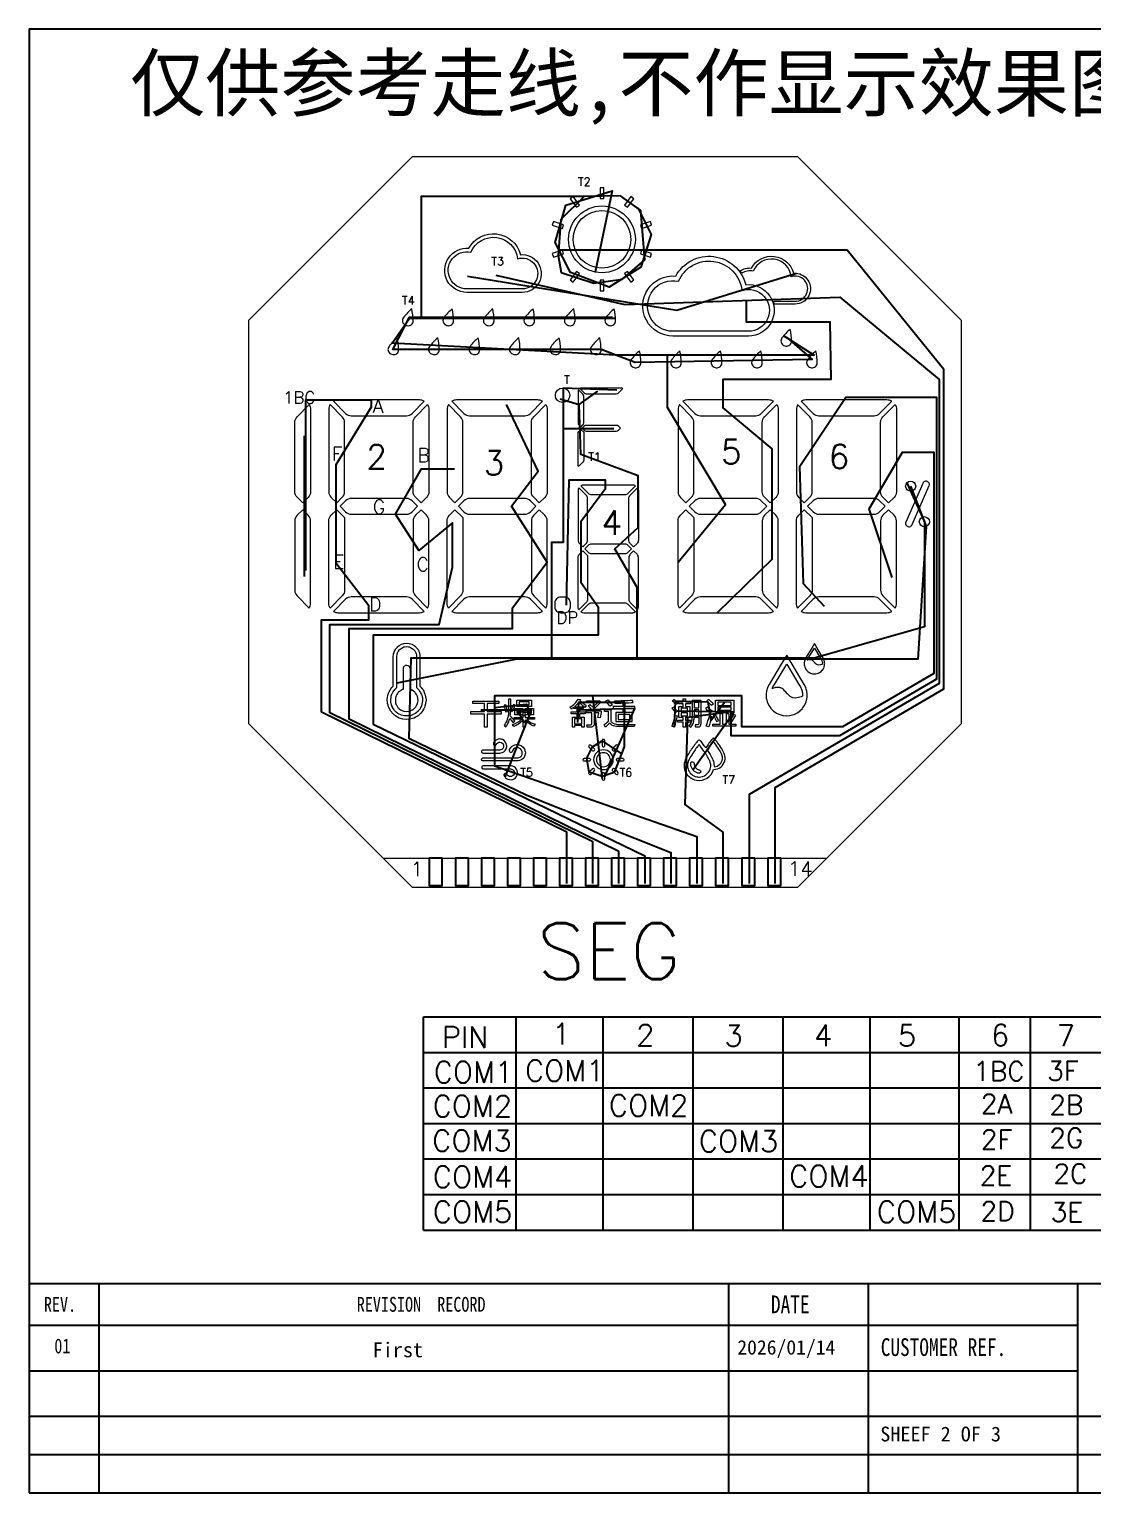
# Model space of a CAD drawing. Header units: millimetres. Extents: x -2138 to 1406, y 307 to 1926.
# Drawn here: x 1091.9 to 1165.5, y 306.7 to 407.9 of the extents above; entities that cross this region are included whole.
import ezdxf

# ---------------------------------------------------------------- set-up
doc = ezdxf.new("R2010")
doc.units = ezdxf.units.MM
doc.header["$LTSCALE"] = 3
for name, color, linetype in [('BJ', 32, 'Continuous'), ('dim', 3, 'Continuous'), ('TOP', 4, 'Continuous')]:
    doc.layers.add(name, color=color, linetype=linetype)
doc.styles.add('ROMANT', font='SimSun.ttf', dxfattribs={"height": 5})
doc.styles.get("Standard").update_dxf_attribs({"font": 'txt.shx'})

msp = doc.modelspace()

# ---------------------------------------------------------------- linework, layer by layer
for p, q in [((1119.198, 339.583), (1200.499, 339.583)), ((1119.198, 324.836), (1119.198, 339.583)), ((1125.624, 324.836), (1125.624, 339.583)), ((1131.628, 324.836), (1131.628, 339.583)), ((1137.854, 324.836), (1137.854, 339.583)), ((1144.081, 324.836), (1144.081, 339.583)), ((1150.084, 324.836), (1150.084, 339.583)), ((1156.258, 324.836), (1156.258, 339.583)), ((1161.173, 324.836), (1161.173, 339.583)), ((1119.198, 337.125), (1200.499, 337.125)), ((1119.198, 334.667), (1200.499, 334.667)), ((1119.198, 332.209), (1200.499, 332.209)), ((1119.198, 329.751), (1200.499, 329.751)), ((1119.198, 327.294), (1200.499, 327.294)), ((1119.198, 324.836), (1200.499, 324.836))]:
    msp.add_line(p, q)
for points in [[(1091.947, 306.666), (1235.095, 306.666), (1235.095, 407.892), (1091.947, 407.892)], [(1120.509, 350.564), (1119.609, 350.564), (1119.609, 348.664), (1120.509, 348.664)], [(1122.309, 350.564), (1121.409, 350.564), (1121.409, 348.664), (1122.309, 348.664)], [(1124.109, 350.564), (1123.209, 350.564), (1123.209, 348.664), (1124.109, 348.664)], [(1125.909, 350.564), (1125.009, 350.564), (1125.009, 348.664), (1125.909, 348.664)], [(1127.709, 350.564), (1126.809, 350.564), (1126.809, 348.664), (1127.709, 348.664)], [(1129.509, 350.564), (1128.609, 350.564), (1128.609, 348.664), (1129.509, 348.664)], [(1131.309, 350.564), (1130.409, 350.564), (1130.409, 348.664), (1131.309, 348.664)], [(1133.109, 350.564), (1132.209, 350.564), (1132.209, 348.664), (1133.109, 348.664)], [(1134.909, 350.564), (1134.009, 350.564), (1134.009, 348.664), (1134.909, 348.664)], [(1136.709, 350.564), (1135.809, 350.564), (1135.809, 348.664), (1136.709, 348.664)], [(1138.509, 350.564), (1137.609, 350.564), (1137.609, 348.664), (1138.509, 348.664)], [(1140.309, 350.564), (1139.409, 350.564), (1139.409, 348.664), (1140.309, 348.664)], [(1142.109, 350.564), (1141.209, 350.564), (1141.209, 348.664), (1142.109, 348.664)], [(1143.909, 350.564), (1143.009, 350.564), (1143.009, 348.664), (1143.909, 348.664)]]:
    msp.add_lwpolyline(points, close=True)
at = {"lineweight": 0, "ltscale": 0.1}
for points in [[(1156.409, 387.75), (1145.095, 399.064), (1118.422, 399.064), (1107.109, 387.75), (1107.109, 359.877), (1118.422, 348.564), (1145.095, 348.564), (1156.409, 359.877)], [(1119.308, 361.083), (1119.276, 360.971), (1119.228, 360.891), (1119.148, 360.747), (1119.148, 360.731), (1119.02, 360.588), (1118.988, 360.54), (1118.924, 360.492), (1118.829, 360.412), (1118.813, 360.396), (1118.781, 360.38), (1118.653, 360.3), (1118.557, 360.252), (1118.445, 360.221), (1118.343, 360.186), (1118.046, 360.157), (1117.779, 360.176), (1117.615, 360.221), (1117.535, 360.252), (1117.408, 360.3), (1117.296, 360.38), (1117.264, 360.412), (1117.2, 360.444), (1117.104, 360.54), (1117.072, 360.572), (1117.008, 360.652), (1116.913, 360.779), (1116.897, 360.811), (1116.817, 360.971), (1116.785, 361.019), (1116.753, 361.147), (1116.721, 361.258), (1116.721, 361.322), (1116.705, 361.514), (1116.705, 361.53), (1116.721, 361.705), (1116.737, 361.785), (1116.769, 361.897), (1116.817, 362.041), (1116.833, 362.073), (1116.929, 362.216), (1116.945, 362.264), (1117.024, 362.36), (1117.12, 362.456), (1117.12, 364.512), (1117.136, 364.64), (1117.136, 364.688), (1117.168, 364.768), (1117.184, 364.863), (1117.2, 364.879), (1117.264, 364.991), (1117.28, 365.023), (1117.328, 365.071), (1117.376, 365.135), (1117.392, 365.167), (1117.408, 365.183), (1117.424, 365.199), (1117.535, 365.278), (1117.695, 365.358), (1117.855, 365.406), (1118.046, 365.422), (1118.222, 365.406), (1118.397, 365.358), (1118.557, 365.278), (1118.653, 365.199), (1118.669, 365.183), (1118.685, 365.167), (1118.701, 365.135), (1118.813, 365.023), (1118.829, 364.991), (1118.876, 364.895), (1118.892, 364.863), (1118.924, 364.768), (1118.94, 364.688), (1118.956, 364.64), (1118.956, 362.456), (1119.052, 362.36), (1119.1, 362.296), (1119.132, 362.264), (1119.18, 362.168), (1119.228, 362.121), (1119.26, 362.025), (1119.308, 361.913), (1119.324, 361.849), (1119.355, 361.705), (1119.371, 361.673), (1119.387, 361.482), (1119.355, 361.274), (1119.355, 361.226)], [(1119.068, 361.083), (1119.004, 360.971), (1118.972, 360.891), (1118.845, 360.747), (1118.845, 360.731), (1118.685, 360.588), (1118.589, 360.54), (1118.493, 360.492), (1118.302, 360.412), (1118.158, 360.396), (1117.887, 360.396), (1117.775, 360.428), (1117.679, 360.444), (1117.487, 360.54), (1117.44, 360.572), (1117.328, 360.652), (1117.2, 360.779), (1117.184, 360.811), (1117.072, 360.971), (1117.056, 361.019), (1116.992, 361.147), (1116.96, 361.258), (1116.945, 361.322), (1116.945, 361.53), (1116.96, 361.705), (1116.976, 361.785), (1117.024, 361.897), (1117.088, 362.041), (1117.104, 362.073), (1117.216, 362.216), (1117.264, 362.264), (1117.36, 362.36), (1117.36, 364.512), (1117.376, 364.64), (1117.392, 364.688), (1117.408, 364.768), (1117.455, 364.863), (1117.471, 364.879), (1117.551, 364.991), (1117.599, 365.023), (1117.663, 365.071), (1117.775, 365.135), (1117.839, 365.167), (1117.903, 365.183), (1118.046, 365.199), (1118.174, 365.183), (1118.238, 365.167), (1118.302, 365.135), (1118.413, 365.071), (1118.493, 365.023), (1118.525, 364.991), (1118.605, 364.895), (1118.621, 364.863), (1118.669, 364.768), (1118.701, 364.688), (1118.717, 364.64), (1118.717, 362.36), (1118.781, 362.296), (1118.813, 362.264), (1118.908, 362.168), (1118.94, 362.121), (1119.004, 362.025), (1119.052, 361.913), (1119.084, 361.849), (1119.116, 361.705), (1119.132, 361.673), (1119.148, 361.482), (1119.116, 361.274), (1119.1, 361.226)], [(1144.321, 364.596), (1143.951, 363.987), (1143.102, 362.565), (1143.019, 362.409), (1142.995, 362.338), (1142.983, 362.302), (1142.971, 362.29), (1142.971, 362.254), (1142.947, 362.194), (1142.935, 362.134), (1142.923, 362.099), (1142.899, 361.919), (1142.899, 361.752), (1142.911, 361.692), (1142.911, 361.609), (1142.923, 361.585), (1142.971, 361.369), (1142.983, 361.346), (1143.079, 361.142), (1143.091, 361.118), (1143.222, 360.927), (1143.234, 360.915), (1143.389, 360.748), (1143.413, 360.736), (1143.592, 360.605), (1143.616, 360.593), (1143.785, 360.513), (1144.059, 360.437), (1144.094, 360.425), (1144.31, 360.413), (1144.52, 360.423), (1144.829, 360.505), (1145.027, 360.593), (1145.039, 360.605), (1145.23, 360.736), (1145.242, 360.748), (1145.409, 360.915), (1145.421, 360.927), (1145.552, 361.118), (1145.564, 361.142), (1145.66, 361.346), (1145.66, 361.369), (1145.72, 361.585), (1145.72, 361.632), (1145.732, 361.668), (1145.732, 361.764), (1145.744, 361.836), (1145.732, 361.931), (1145.72, 362.087), (1145.72, 362.099), (1145.672, 362.254), (1145.648, 362.338), (1145.612, 362.409), (1145.541, 362.565), (1144.692, 363.987)], [(1146.242, 365.399), (1146.057, 365.094), (1145.632, 364.383), (1145.591, 364.305), (1145.579, 364.269), (1145.573, 364.251), (1145.567, 364.246), (1145.567, 364.228), (1145.555, 364.198), (1145.549, 364.168), (1145.543, 364.15), (1145.531, 364.06), (1145.531, 363.977), (1145.537, 363.947), (1145.537, 363.905), (1145.543, 363.893), (1145.567, 363.785), (1145.573, 363.773), (1145.62, 363.672), (1145.626, 363.66), (1145.692, 363.564), (1145.698, 363.558), (1145.776, 363.475), (1145.788, 363.469), (1145.877, 363.403), (1145.889, 363.397), (1145.974, 363.357), (1146.11, 363.319), (1146.128, 363.313), (1146.236, 363.307), (1146.341, 363.312), (1146.496, 363.353), (1146.594, 363.397), (1146.6, 363.403), (1146.696, 363.469), (1146.702, 363.475), (1146.786, 363.558), (1146.792, 363.564), (1146.857, 363.66), (1146.863, 363.672), (1146.911, 363.773), (1146.911, 363.785), (1146.941, 363.893), (1146.941, 363.917), (1146.947, 363.935), (1146.947, 363.983), (1146.953, 364.018), (1146.947, 364.066), (1146.941, 364.144), (1146.941, 364.15), (1146.917, 364.228), (1146.905, 364.269), (1146.887, 364.305), (1146.851, 364.383), (1146.427, 365.094)], [(1146.78, 364.15), (1146.78, 364.144), (1146.792, 364.066), (1146.792, 363.983), (1146.738, 363.959), (1146.654, 363.935), (1146.536, 363.911), (1146.457, 363.929), (1146.403, 363.947), (1146.361, 363.977), (1146.302, 364.03), (1146.266, 364.06), (1146.188, 364.15), (1146.17, 364.168), (1146.146, 364.198), (1146.116, 364.228), (1146.087, 364.246), (1146.081, 364.251), (1146.045, 364.269), (1146.015, 364.275), (1146.003, 364.281), (1145.979, 364.287), (1145.895, 364.287), (1145.848, 364.281), (1145.836, 364.275), (1145.818, 364.269), (1145.752, 364.251), (1145.74, 364.246), (1145.74, 364.251), (1145.752, 364.269), (1145.764, 364.305), (1145.818, 364.383), (1146.242, 365.094), (1146.666, 364.383), (1146.714, 364.305), (1146.732, 364.269), (1146.75, 364.228)], [(1118.413, 362.168), (1118.397, 362.184), (1118.35, 362.216), (1118.302, 362.232), (1118.302, 363.639), (1118.286, 363.687), (1118.27, 363.735), (1118.254, 363.767), (1118.222, 363.815), (1118.19, 363.847), (1118.158, 363.863), (1118.062, 363.895), (1118.014, 363.895), (1117.966, 363.879), (1117.934, 363.863), (1117.887, 363.847), (1117.855, 363.815), (1117.823, 363.767), (1117.807, 363.735), (1117.791, 363.687), (1117.791, 362.232), (1117.743, 362.216), (1117.695, 362.184), (1117.663, 362.168), (1117.583, 362.121), (1117.551, 362.089), (1117.487, 362.041), (1117.44, 361.993), (1117.408, 361.945), (1117.36, 361.881), (1117.344, 361.833), (1117.312, 361.785), (1117.312, 361.753), (1117.296, 361.737), (1117.264, 361.626), (1117.264, 361.354), (1117.28, 361.306), (1117.296, 361.242), (1117.328, 361.163), (1117.36, 361.115), (1117.408, 361.035), (1117.44, 360.987), (1117.503, 360.923), (1117.535, 360.891), (1117.615, 360.827), (1117.647, 360.811), (1117.826, 360.735), (1117.903, 360.715), (1118.046, 360.7), (1118.222, 360.725), (1118.302, 360.747), (1118.334, 360.763), (1118.429, 360.811), (1118.461, 360.827), (1118.541, 360.891), (1118.589, 360.923), (1118.637, 360.987), (1118.685, 361.035), (1118.717, 361.115), (1118.749, 361.163), (1118.781, 361.242), (1118.797, 361.306), (1118.813, 361.354), (1118.829, 361.45), (1118.829, 361.482), (1118.813, 361.594), (1118.813, 361.626), (1118.781, 361.737), (1118.781, 361.753), (1118.765, 361.785), (1118.749, 361.833), (1118.717, 361.881), (1118.685, 361.945), (1118.637, 361.993), (1118.605, 362.041), (1118.541, 362.089), (1118.509, 362.121)], [(1145.397, 362.099), (1145.397, 362.087), (1145.421, 361.931), (1145.421, 361.764), (1145.313, 361.716), (1145.146, 361.668), (1144.91, 361.621), (1144.752, 361.656), (1144.644, 361.692), (1144.56, 361.752), (1144.441, 361.86), (1144.369, 361.919), (1144.214, 362.099), (1144.178, 362.134), (1144.13, 362.194), (1144.071, 362.254), (1144.011, 362.29), (1143.999, 362.302), (1143.927, 362.338), (1143.867, 362.349), (1143.843, 362.361), (1143.796, 362.373), (1143.628, 362.373), (1143.533, 362.361), (1143.509, 362.349), (1143.473, 362.338), (1143.341, 362.302), (1143.318, 362.29), (1143.318, 362.302), (1143.341, 362.338), (1143.365, 362.409), (1143.473, 362.565), (1144.321, 363.987), (1145.17, 362.565), (1145.266, 362.409), (1145.302, 362.338), (1145.337, 362.254)], [(1137.667, 361.236), (1137.322, 361.236), (1137.322, 361.047), (1137.615, 361.047), (1137.615, 360.292), (1137.322, 360.292), (1137.322, 360.104), (1137.687, 360.104), (1137.687, 359.973), (1137.322, 359.973), (1137.322, 359.618), (1137.167, 359.618), (1137.167, 359.973), (1136.793, 359.973), (1136.793, 360.104), (1137.167, 360.104), (1137.167, 360.292), (1136.874, 360.292), (1136.874, 361.047), (1137.167, 361.047), (1137.167, 361.236), (1136.836, 361.236), (1136.836, 361.364), (1137.167, 361.364), (1137.167, 361.572), (1137.322, 361.572), (1137.322, 361.364), (1137.667, 361.364)], [(1140.659, 361.476), (1140.659, 360.657), (1139.389, 360.657), (1139.389, 361.476)], [(1133.475, 360.147), (1133.475, 360.503), (1132.668, 360.503), (1132.668, 360.147)], [(1137.47, 360.736), (1137.47, 360.924), (1137.019, 360.924), (1137.019, 360.736)], [(1137.47, 360.414), (1137.47, 360.618), (1137.019, 360.618), (1137.019, 360.414)], [(1137.931, 361.318), (1137.931, 360.958), (1138.247, 360.958), (1138.247, 361.318)], [(1137.931, 360.454), (1138.247, 360.454), (1138.247, 360.819), (1137.931, 360.819)], [(1139.714, 359.836), (1139.714, 360.564), (1139.878, 360.564), (1139.878, 359.836), (1140.164, 359.836), (1140.164, 360.564), (1140.328, 360.564), (1140.328, 359.836), (1140.814, 359.836), (1140.814, 359.695), (1139.221, 359.695), (1139.221, 359.836)], [(1139.56, 361.345), (1139.56, 361.128), (1140.489, 361.128), (1140.489, 361.345)], [(1140.489, 360.788), (1140.489, 361.003), (1139.56, 361.003), (1139.56, 360.788)], [(1130.166, 359.861), (1130.166, 360.186), (1129.66, 360.186), (1129.66, 359.861)]]:
    msp.add_lwpolyline(points, close=True, dxfattribs=at)
at = {"lineweight": 0}
for points in [[(1131.417, 396.93), (1131.417, 396.195), (1131.679, 396.195), (1131.679, 396.93)], [(1129.344, 396.171), (1129.776, 395.576), (1129.989, 395.731), (1129.557, 396.325)], [(1133.539, 396.325), (1133.107, 395.731), (1133.319, 395.576), (1133.751, 396.171)], [(1128.114, 394.339), (1128.813, 394.112), (1128.894, 394.362), (1128.195, 394.589)], [(1134.901, 394.589), (1134.202, 394.362), (1134.283, 394.112), (1134.982, 394.339)], [(1128.195, 392.134), (1128.894, 392.361), (1128.813, 392.611), (1128.114, 392.383)], [(1134.982, 392.383), (1134.283, 392.611), (1134.202, 392.361), (1134.901, 392.134)], [(1129.557, 390.397), (1129.989, 390.992), (1129.776, 391.146), (1129.344, 390.552)], [(1133.751, 390.552), (1133.319, 391.146), (1133.107, 390.992), (1133.539, 390.397)], [(1131.679, 389.793), (1131.679, 390.528), (1131.417, 390.528), (1131.417, 389.793)], [(1124.417, 361.265), (1123.62, 361.265), (1123.62, 360.692), (1124.579, 360.692), (1124.579, 360.527), (1123.62, 360.527), (1123.62, 359.614), (1123.425, 359.614), (1123.425, 360.527), (1122.469, 360.527), (1122.469, 360.692), (1123.425, 360.692), (1123.425, 361.265), (1122.63, 361.265), (1122.63, 361.428), (1124.417, 361.428)], [(1126.669, 361.486), (1126.669, 361.043), (1125.663, 361.043), (1125.663, 361.486)], [(1126.079, 360.468), (1125.519, 360.468), (1125.519, 360.906), (1126.079, 360.906)], [(1125.658, 360.582), (1125.943, 360.582), (1125.943, 360.792), (1125.658, 360.792)], [(1125.824, 361.362), (1125.824, 361.161), (1126.507, 361.161), (1126.507, 361.362)], [(1126.816, 360.468), (1126.249, 360.468), (1126.249, 360.906), (1126.816, 360.906)], [(1126.386, 360.582), (1126.677, 360.582), (1126.677, 360.792), (1126.386, 360.792)]]:
    msp.add_lwpolyline(points, close=True, dxfattribs=at)
for points in [[(1125.907, 392.3, -1.0522097), (1126.04, 389.688), (1122.201, 389.688, -1.0484838), (1122.346, 392.742, -0.6811139)], [(1125.714, 392.013, -1.168759), (1126.04, 389.931), (1122.201, 389.931, -1.1181789), (1122.486, 392.474, -0.771436)], [(1141.494, 390.221, -1.0522097), (1141.675, 386.669), (1136.452, 386.669, -1.0484838), (1136.649, 390.823, -0.6811139)], [(1141.232, 389.831, -1.168759), (1141.675, 386.999), (1136.452, 386.999, -1.1181789), (1136.839, 390.459, -0.771436)], [(1141.101, 391.187, -0.1662525), (1141.887, 391.375, -0.6811139), (1144.795, 391.014, -1.0522097), (1144.903, 388.883), (1143.471, 388.883, 0.0280151), (1143.411, 389.081), (1144.903, 389.081, 1.168759), (1144.637, 390.78, 0.771436), (1142.002, 391.157, 0.1972141), (1141.215, 391.025, 0.0184309)], [(1125.096, 361.557, -0.0074206), (1125.087, 360.813, -0.0152548), (1125.083, 360.643, -0.0638247), (1125.001, 360.164, -0.1027488), (1124.776, 359.749, -0.0107817), (1124.899, 359.637, 0.0190082), (1124.985, 359.767, 0.0850097), (1125.172, 360.226, -0.0067207), (1125.403, 359.927), (1125.521, 360.041, 0.0193141), (1125.203, 360.396, 0.0211897), (1125.235, 360.761), (1125.331, 360.705, 0.0172327), (1125.546, 361.119), (1125.421, 361.196, -0.0392931), (1125.237, 360.81), (1125.237, 360.815), (1125.238, 360.817), (1125.239, 360.818), (1125.239, 360.82), (1125.239, 360.821, 0.0085098), (1125.255, 361.557)], [(1124.785, 361.149, -0.0073678), (1124.888, 360.678), (1125.022, 360.703, 0.0128141), (1124.908, 361.173)], [(1126.616, 359.795, -0.1024446), (1126.247, 360.124), (1126.247, 359.616), (1126.09, 359.616), (1126.09, 360.12, -0.093477), (1125.767, 359.824, -0.0481181), (1125.459, 359.668, 0.028636), (1125.365, 359.801, 0.0192038), (1125.506, 359.852, 0.1044021), (1125.992, 360.17), (1125.468, 360.17), (1125.468, 360.299), (1126.09, 360.299), (1126.09, 360.433), (1126.247, 360.433), (1126.247, 360.299), (1126.892, 360.299), (1126.892, 360.17), (1126.346, 360.17, 0.1050935), (1126.783, 359.874, 0.0244683), (1126.935, 359.819, 0.0178636), (1126.845, 359.681, -0.0356821)], [(1123.345, 358.038, 0.0978513), (1123.279, 358.027, 0.2959292), (1123.221, 357.949, 0.0326658), (1123.22, 357.927, 0.0478854), (1123.223, 357.9, 0.3216158), (1123.289, 357.833, 0.0593504), (1123.343, 357.828, -0.0014663), (1123.908, 357.828), (1123.908, 357.831), (1124.051, 357.83), (1124.195, 357.829, 0.0074658), (1124.482, 357.832, 0.0786169), (1124.639, 357.86, 0.2961723), (1124.959, 358.262, 0.0543541), (1124.957, 358.38, 0.2663653), (1124.672, 358.759, 0.0488037), (1124.572, 358.792, 0.0481149), (1124.495, 358.802, 0.235239), (1124.098, 358.612, 0.0588004), (1124.057, 358.54, 0.0554547), (1124.045, 358.502, 0.3259858), (1124.103, 358.372, 0.3409894), (1124.185, 358.374), (1124.192, 358.38), (1124.2, 358.386), (1124.207, 358.393, 0.0191217), (1124.234, 358.423, -0.0165933), (1124.283, 358.484, -0.0754407), (1124.352, 358.542, -0.3082379), (1124.635, 358.531, -0.4008101), (1124.708, 358.168, -0.2406), (1124.501, 358.042, -0.0308404), (1124.44, 358.038, 0.0010489)], [(1124.524, 357.494, 0.0013872), (1125.654, 357.494, 0.0786852), (1125.81, 357.518, 0.2132358), (1126.009, 357.694, 0.0502291), (1126.035, 357.771, 0.3931783), (1125.784, 358.191, 0.3968505), (1125.361, 357.981, -0.0731798), (1125.312, 357.888, -0.3043805), (1125.237, 357.857, -0.0545748), (1125.214, 357.864, -0.2643236), (1125.149, 357.958, -0.134097), (1125.164, 358.069, -0.3734329), (1125.826, 358.401, -0.3133163), (1126.245, 357.933, -0.0638297), (1126.246, 357.768, -0.2253774), (1126.001, 357.385, -0.1427495), (1125.68, 357.292, -0.0015635), (1124.421, 357.292), (1124.212, 357.291), (1124.002, 357.29, -0.0055211), (1123.835, 357.292, 0.0282123), (1123.334, 357.281, -0.0667522), (1123.304, 357.282, -0.3518136), (1123.223, 357.37, -0.3040609), (1123.277, 357.473, -0.063404), (1123.316, 357.491, -0.0896617), (1123.354, 357.495, 0.0041468), (1123.394, 357.494)], [(1125.19, 356.942, 0.0020688), (1124.303, 356.943), (1123.912, 356.943, -0.0040151), (1123.356, 356.943, 0.1245342), (1123.284, 356.928, 0.2844876), (1123.23, 356.839, 0.3364257), (1123.294, 356.745, 0.0853357), (1123.353, 356.733, 0.0121547), (1123.414, 356.733), (1125.083, 356.733), (1125.135, 356.732), (1125.161, 356.732, -0.0520764), (1125.29, 356.716, -0.3404944), (1125.488, 356.462, -0.3437185), (1125.293, 356.206, -0.0419896), (1125.234, 356.196, -0.2169669), (1125.055, 356.258, -0.0576845), (1124.973, 356.353, 0.0537815), (1124.944, 356.389, 0.3165732), (1124.845, 356.41, 0.031223), (1124.827, 356.402, 0.054736), (1124.801, 356.385, 0.2906169), (1124.769, 356.294, 0.0403804), (1124.776, 356.267), (1124.781, 356.256, 0.1486149), (1124.937, 356.072, 0.2154074), (1125.386, 356.004, 0.065722), (1125.475, 356.043, 0.2385639), (1125.703, 356.428, 0.0505053), (1125.7, 356.508, 0.0445947), (1125.674, 356.616, 0.2420684), (1125.383, 356.911, 0.0794017)]]:
    msp.add_lwpolyline(points, format="xyb", close=True, dxfattribs=at)
at = {"lineweight": 0, "ltscale": 0.1}
for points in [[(1118.088, 387.394, 0.4838551), (1118.488, 387.735, 0.051129), (1118.394, 388.558, 0.051129), (1117.826, 387.956, 0.4949022), (1117.952, 387.438, 0.0604012)], [(1120.888, 387.394, 0.4838551), (1121.288, 387.735, 0.051129), (1121.194, 388.558, 0.051129), (1120.626, 387.956, 0.4949022), (1120.752, 387.438, 0.0604012)], [(1123.688, 387.394, 0.4838551), (1124.088, 387.735, 0.051129), (1123.994, 388.558, 0.051129), (1123.426, 387.956, 0.4949022), (1123.552, 387.438, 0.0604012)], [(1126.488, 387.394, 0.4838551), (1126.888, 387.735, 0.051129), (1126.794, 388.558, 0.051129), (1126.226, 387.956, 0.4949022), (1126.352, 387.438, 0.0604012)], [(1129.288, 387.394, 0.4838551), (1129.688, 387.735, 0.051129), (1129.594, 388.558, 0.051129), (1129.026, 387.956, 0.4949022), (1129.152, 387.438, 0.0604012)], [(1132.088, 387.394, 0.4838551), (1132.488, 387.735, 0.051129), (1132.394, 388.558, 0.051129), (1131.826, 387.956, 0.4949022), (1131.952, 387.438, 0.0604012)], [(1144.258, 385.983, 0.4838551), (1144.657, 386.324, 0.051129), (1144.564, 387.147, 0.051129), (1143.996, 386.545, 0.4949022), (1144.121, 386.027, 0.0604012)], [(1117.088, 385.394, 0.4838551), (1117.488, 385.735, 0.051129), (1117.394, 386.558, 0.051129), (1116.826, 385.956, 0.4949022), (1116.952, 385.438, 0.0604012)], [(1119.888, 385.394, 0.4838551), (1120.288, 385.735, 0.051129), (1120.194, 386.558, 0.051129), (1119.626, 385.956, 0.4949022), (1119.752, 385.438, 0.0604012)], [(1122.688, 385.394, 0.4838551), (1123.088, 385.735, 0.051129), (1122.994, 386.558, 0.051129), (1122.426, 385.956, 0.4949022), (1122.552, 385.438, 0.0604012)], [(1125.488, 385.394, 0.4838551), (1125.888, 385.735, 0.051129), (1125.794, 386.558, 0.051129), (1125.226, 385.956, 0.4949022), (1125.352, 385.438, 0.0604012)], [(1128.288, 385.394, 0.4838551), (1128.688, 385.735, 0.051129), (1128.594, 386.558, 0.051129), (1128.026, 385.956, 0.4949022), (1128.152, 385.438, 0.0604012)], [(1131.088, 385.394, 0.4838551), (1131.488, 385.735, 0.051129), (1131.394, 386.558, 0.051129), (1130.826, 385.956, 0.4949022), (1130.952, 385.438, 0.0604012)], [(1133.836, 384.483, 0.4838551), (1134.235, 384.824, 0.051129), (1134.142, 385.647, 0.051129), (1133.574, 385.045, 0.4949022), (1133.7, 384.527, 0.0604012)], [(1136.636, 384.483, 0.4838551), (1137.035, 384.824, 0.051129), (1136.942, 385.647, 0.051129), (1136.374, 385.045, 0.4949022), (1136.5, 384.527, 0.0604012)], [(1139.436, 384.483, 0.4838551), (1139.835, 384.824, 0.051129), (1139.742, 385.647, 0.051129), (1139.174, 385.045, 0.4949022), (1139.3, 384.527, 0.0604012)], [(1142.236, 384.483, 0.4838551), (1142.635, 384.824, 0.051129), (1142.542, 385.647, 0.051129), (1141.974, 385.045, 0.4949022), (1142.1, 384.527, 0.0604012)], [(1146.036, 384.483, 0.4838551), (1146.435, 384.824, 0.051129), (1146.342, 385.647, 0.051129), (1145.774, 385.045, 0.4949022), (1145.9, 384.527, 0.0604012)], [(1129.926, 382.955, 0.133447), (1129.893, 382.835), (1129.893, 380.661, 0.1989124), (1129.951, 380.521), (1130.091, 380.381), (1130.232, 380.522, 0.1989124), (1130.29, 380.663), (1130.29, 382.509, 0.1989124), (1130.232, 382.649)], [(1130.01, 383.04), (1130.315, 382.734, 0.1989124), (1130.456, 382.676), (1132.541, 382.676, 0.1989124), (1132.681, 382.734), (1132.987, 383.04, 0.1345958), (1132.865, 383.073), (1130.131, 383.073, 0.1344978)], [(1111.309, 381.93, -0.1333489), (1111.399, 381.598), (1111.399, 375.9, -0.1989124), (1111.239, 375.513), (1110.854, 375.128), (1110.464, 375.517, -0.1989124), (1110.304, 375.904), (1110.304, 380.698, -0.1989124), (1110.464, 381.085)], [(1112.748, 381.93, 0.133447), (1112.657, 381.598), (1112.657, 375.9, 0.1989124), (1112.818, 375.513), (1113.203, 375.128), (1113.592, 375.517, 0.1989124), (1113.752, 375.904), (1113.752, 380.699, 0.1989124), (1113.592, 381.086)], [(1112.979, 382.163), (1113.822, 381.32, 0.1989124), (1114.209, 381.16), (1118.029, 381.16, 0.1989124), (1118.416, 381.32), (1119.259, 382.163, 0.1345958), (1118.924, 382.255), (1113.314, 382.255, 0.1344978)], [(1119.49, 381.93, -0.1333489), (1119.581, 381.598), (1119.581, 375.9, -0.1989124), (1119.42, 375.513), (1119.035, 375.128), (1118.646, 375.517, -0.1989124), (1118.486, 375.904), (1118.486, 380.698, -0.1989124), (1118.646, 381.085)], [(1120.929, 381.93, 0.133447), (1120.839, 381.598), (1120.839, 375.9, 0.1989124), (1120.999, 375.513), (1121.384, 375.128), (1121.773, 375.517, 0.1989124), (1121.934, 375.904), (1121.934, 380.699, 0.1989124), (1121.773, 381.086)], [(1121.161, 382.163), (1122.004, 381.32, 0.1989124), (1122.391, 381.16), (1126.21, 381.16, 0.1989124), (1126.597, 381.32), (1127.44, 382.163, 0.1345958), (1127.105, 382.255), (1121.496, 382.255, 0.1344978)], [(1127.672, 381.93, -0.1333489), (1127.762, 381.598), (1127.762, 375.9, -0.1989124), (1127.602, 375.513), (1127.217, 375.128), (1126.828, 375.517, -0.1989124), (1126.667, 375.904), (1126.667, 380.698, -0.1989124), (1126.828, 381.085)], [(1136.899, 381.93, 0.133447), (1136.809, 381.598), (1136.809, 375.9, 0.1989124), (1136.969, 375.513), (1137.355, 375.128), (1137.744, 375.517, 0.1989124), (1137.904, 375.904), (1137.904, 380.699, 0.1989124), (1137.744, 381.086)], [(1137.131, 382.163), (1137.974, 381.32, 0.1989124), (1138.361, 381.16), (1142.18, 381.16, 0.1989124), (1142.568, 381.32), (1143.41, 382.163, 0.1345958), (1143.075, 382.255), (1137.466, 382.255, 0.1344978)], [(1143.642, 381.93, -0.1333489), (1143.732, 381.598), (1143.732, 375.9, -0.1989124), (1143.572, 375.513), (1143.187, 375.128), (1142.798, 375.517, -0.1989124), (1142.637, 375.904), (1142.637, 380.698, -0.1989124), (1142.798, 381.085)], [(1145.081, 381.93, 0.133447), (1144.991, 381.598), (1144.991, 375.9, 0.1989124), (1145.151, 375.513), (1145.536, 375.128), (1145.925, 375.517, 0.1989124), (1146.086, 375.904), (1146.086, 380.699, 0.1989124), (1145.925, 381.086)], [(1145.313, 382.163), (1146.156, 381.32, 0.1989124), (1146.543, 381.16), (1150.362, 381.16, 0.1989124), (1150.749, 381.32), (1151.592, 382.163, 0.1345958), (1151.257, 382.255), (1145.648, 382.255, 0.1344978)], [(1151.824, 381.93, -0.1333489), (1151.914, 381.598), (1151.914, 375.9, -0.1989124), (1151.754, 375.513), (1151.369, 375.128), (1150.979, 375.517, -0.1989124), (1150.819, 375.904), (1150.819, 380.698, -0.1989124), (1150.979, 381.085)], [(1129.926, 377.639, -0.133447), (1129.893, 377.76), (1129.893, 379.933, -0.1989124), (1129.951, 380.073), (1130.091, 380.213), (1130.29, 380.014), (1130.29, 378.085, -0.1989124), (1130.232, 377.945)], [(1130.175, 380.297), (1130.315, 380.157, 0.1989124), (1130.456, 380.099), (1132.541, 380.099, 0.1989124), (1132.681, 380.157), (1132.821, 380.297), (1132.681, 380.438, 0.1989124), (1132.541, 380.496), (1130.456, 380.496, 0.1989124), (1130.315, 380.438)], [(1152.998, 373.635), (1154.178, 376.324, 1), (1153.74, 376.484), (1152.559, 373.795, 1)], [(1129.947, 376.173, 0.133447), (1129.893, 375.973), (1129.893, 372.555, 0.1989124), (1129.989, 372.322), (1130.221, 372.091), (1130.454, 372.325, 0.1989124), (1130.55, 372.557), (1130.55, 375.434, 0.1989124), (1130.454, 375.666)], [(1130.086, 376.312), (1130.592, 375.807, 0.1989124), (1130.824, 375.71), (1133.136, 375.71, 0.1989124), (1133.368, 375.807), (1133.874, 376.312, 0.1345958), (1133.673, 376.367), (1130.287, 376.367, 0.1344978)], [(1134.013, 376.172, -0.1333489), (1134.067, 375.973), (1134.067, 372.554, -0.1989124), (1133.971, 372.322), (1133.74, 372.091), (1133.506, 372.325, -0.1989124), (1133.41, 372.557), (1133.41, 375.434, -0.1989124), (1133.506, 375.666)], [(1111.309, 367.861, 0.1333489), (1111.399, 368.193), (1111.399, 373.891, 0.1989124), (1111.239, 374.278), (1110.854, 374.663), (1110.464, 374.274, 0.1989124), (1110.304, 373.887), (1110.304, 369.093, 0.1989124), (1110.464, 368.705)], [(1112.748, 367.861, -0.133447), (1112.657, 368.193), (1112.657, 373.891, -0.1989124), (1112.818, 374.278), (1113.203, 374.663), (1113.752, 374.114), (1113.752, 369.092, -0.1989124), (1113.592, 368.705)], [(1113.435, 374.895), (1113.822, 374.508, 0.1989124), (1114.209, 374.348), (1118.029, 374.348, 0.1989124), (1118.416, 374.508), (1118.803, 374.895), (1118.416, 375.283, 0.1989124), (1118.029, 375.443), (1114.209, 375.443, 0.1989124), (1113.822, 375.283)], [(1119.49, 367.861, 0.1333489), (1119.581, 368.193), (1119.581, 373.891, 0.1989124), (1119.42, 374.278), (1119.035, 374.663), (1118.646, 374.274, 0.1989124), (1118.486, 373.887), (1118.486, 369.093, 0.1989124), (1118.646, 368.705)], [(1120.929, 367.861, -0.133447), (1120.839, 368.193), (1120.839, 373.891, -0.1989124), (1120.999, 374.278), (1121.384, 374.663), (1121.934, 374.114), (1121.934, 369.092, -0.1989124), (1121.773, 368.705)], [(1121.617, 374.895), (1122.004, 374.508, 0.1989124), (1122.391, 374.348), (1126.21, 374.348, 0.1989124), (1126.597, 374.508), (1126.985, 374.895), (1126.597, 375.283, 0.1989124), (1126.21, 375.443), (1122.391, 375.443, 0.1989124), (1122.004, 375.283)], [(1127.672, 367.861, 0.1333489), (1127.762, 368.193), (1127.762, 373.891, 0.1989124), (1127.602, 374.278), (1127.217, 374.663), (1126.828, 374.274, 0.1989124), (1126.667, 373.887), (1126.667, 369.093, 0.1989124), (1126.828, 368.705)], [(1136.899, 367.861, -0.133447), (1136.809, 368.193), (1136.809, 373.891, -0.1989124), (1136.969, 374.278), (1137.355, 374.663), (1137.904, 374.114), (1137.904, 369.092, -0.1989124), (1137.744, 368.705)], [(1137.587, 374.895), (1137.974, 374.508, 0.1989124), (1138.361, 374.348), (1142.18, 374.348, 0.1989124), (1142.568, 374.508), (1142.955, 374.895), (1142.568, 375.283, 0.1989124), (1142.18, 375.443), (1138.361, 375.443, 0.1989124), (1137.974, 375.283)], [(1143.642, 367.861, 0.1333489), (1143.732, 368.193), (1143.732, 373.891, 0.1989124), (1143.572, 374.278), (1143.187, 374.663), (1142.798, 374.274, 0.1989124), (1142.637, 373.887), (1142.637, 369.093, 0.1989124), (1142.798, 368.705)], [(1145.081, 367.861, -0.133447), (1144.991, 368.193), (1144.991, 373.891, -0.1989124), (1145.151, 374.278), (1145.536, 374.663), (1146.086, 374.114), (1146.086, 369.092, -0.1989124), (1145.925, 368.705)], [(1145.768, 374.895), (1146.156, 374.508, 0.1989124), (1146.543, 374.348), (1150.362, 374.348, 0.1989124), (1150.749, 374.508), (1151.136, 374.895), (1150.749, 375.283, 0.1989124), (1150.362, 375.443), (1146.543, 375.443, 0.1989124), (1146.156, 375.283)], [(1151.824, 367.861, 0.1333489), (1151.914, 368.193), (1151.914, 373.891, 0.1989124), (1151.754, 374.278), (1151.369, 374.663), (1150.979, 374.274, 0.1989124), (1150.819, 373.887), (1150.819, 369.093, 0.1989124), (1150.979, 368.705)], [(1129.947, 367.731, -0.133447), (1129.893, 367.931), (1129.893, 371.349, -0.1989124), (1129.989, 371.581), (1130.221, 371.812), (1130.55, 371.483), (1130.55, 368.47, -0.1989124), (1130.454, 368.238)], [(1130.36, 371.952), (1130.592, 371.72, 0.1989124), (1130.824, 371.623), (1133.136, 371.623, 0.1989124), (1133.368, 371.72), (1133.601, 371.952), (1133.368, 372.184, 0.1989124), (1133.136, 372.28), (1130.824, 372.28, 0.1989124), (1130.592, 372.184)], [(1134.013, 367.731, 0.1333489), (1134.067, 367.931), (1134.067, 371.349, 0.1989124), (1133.971, 371.582), (1133.74, 371.812), (1133.506, 371.579, 0.1989124), (1133.41, 371.347), (1133.41, 368.47, 0.1989124), (1133.506, 368.238)], [(1112.979, 367.628, 0.1344978), (1113.314, 367.536), (1118.924, 367.536, 0.1345958), (1119.259, 367.628), (1118.416, 368.471, 0.1989124), (1118.029, 368.631), (1114.209, 368.631, 0.1989124), (1113.822, 368.471)], [(1121.161, 367.628, 0.1344978), (1121.496, 367.536), (1127.105, 367.536, 0.1345958), (1127.44, 367.628), (1126.597, 368.471, 0.1989124), (1126.21, 368.631), (1122.391, 368.631, 0.1989124), (1122.004, 368.471)], [(1129.365, 367.927), (1129.365, 368.22, 0.4142136), (1128.974, 368.61), (1128.681, 368.61, 0.4142136), (1128.291, 368.22), (1128.291, 367.927, 0.4142136), (1128.681, 367.536), (1128.974, 367.536, 0.4142136)], [(1137.131, 367.628, 0.1344978), (1137.466, 367.536), (1143.075, 367.536, 0.1345958), (1143.41, 367.628), (1142.568, 368.471, 0.1989124), (1142.18, 368.631), (1138.361, 368.631, 0.1989124), (1137.974, 368.471)], [(1145.313, 367.628, 0.1344978), (1145.648, 367.536), (1151.257, 367.536, 0.1345958), (1151.592, 367.628), (1150.749, 368.471, 0.1989124), (1150.362, 368.631), (1146.543, 368.631, 0.1989124), (1146.156, 368.471)], [(1130.086, 367.591, 0.1344978), (1130.287, 367.536), (1133.673, 367.536, 0.1345958), (1133.874, 367.592), (1133.368, 368.097, 0.1989124), (1133.136, 368.193), (1130.824, 368.193, 0.1989124), (1130.592, 368.097)], [(1130.464, 361.109), (1130.361, 360.985, 0.0139162), (1129.94, 361.341, -0.0522758), (1129.644, 361.032), (1130.254, 361.032), (1130.254, 360.902), (1130.001, 360.902), (1130.001, 360.674), (1130.397, 360.674), (1130.397, 360.541), (1130.001, 360.541), (1130.001, 360.317), (1130.323, 360.317), (1130.323, 359.624), (1130.166, 359.624), (1130.166, 359.73), (1129.66, 359.73), (1129.66, 359.623), (1129.506, 359.623), (1129.506, 360.317), (1129.839, 360.317), (1129.839, 360.541), (1129.418, 360.541), (1129.418, 360.674), (1129.839, 360.674), (1129.839, 360.902), (1129.593, 360.902), (1129.593, 360.989, -0.0105206), (1129.449, 360.883, 0.0541605), (1129.434, 360.872, 0.0301573), (1129.358, 361.018, 0.1214984), (1129.907, 361.563), (1130.072, 361.534, -0.016746), (1130.019, 361.453, -0.0080907)], [(1130.529, 359.623, 0.0034575), (1130.5, 359.778, -0.0051613), (1130.594, 359.774), (1130.706, 359.774, 0.0782755), (1130.78, 359.781, 0.311077), (1130.852, 359.859, 0.0561979), (1130.854, 359.896), (1130.854, 360.603), (1130.457, 360.603), (1130.457, 360.746), (1130.942, 360.746, 0.0157501), (1130.59, 361.086), (1130.702, 361.179), (1130.906, 360.995), (1131.23, 361.3), (1130.484, 361.3), (1130.484, 361.441), (1131.41, 361.441), (1131.41, 361.273), (1131.013, 360.893), (1131.071, 360.835), (1130.97, 360.746), (1131.502, 360.746), (1131.502, 360.636), (1131.418, 360.265), (1131.266, 360.284), (1131.338, 360.603), (1131.017, 360.603), (1131.017, 359.857, -0.064875), (1131.012, 359.778, -0.2647226), (1130.9, 359.648, -0.0955311), (1130.758, 359.624), (1130.652, 359.623), (1130.652, 359.623), (1130.653, 359.623), (1130.653, 359.623), (1130.654, 359.623), (1130.655, 359.623), (1130.657, 359.623)], [(1132.252, 361.151), (1132.095, 361.067, 0.0103234), (1131.824, 361.436), (1131.97, 361.513, -0.0124321)], [(1132.982, 361.295), (1132.982, 361.038), (1132.33, 361.038), (1132.33, 360.902), (1132.982, 360.902), (1132.982, 360.64), (1132.496, 360.64), (1132.496, 360.008), (1133.647, 360.008), (1133.647, 360.64), (1133.157, 360.64), (1133.157, 360.902), (1133.811, 360.902), (1133.811, 361.038), (1133.157, 361.038), (1133.157, 361.302, 0.005341), (1133.699, 361.327), (1133.67, 361.468, -0.0106995), (1132.415, 361.422), (1132.444, 361.281, 0.0026878)], [(1136.784, 361.25), (1136.643, 361.178, 0.0165321), (1136.415, 361.47), (1136.549, 361.536, 0.0503379), (1136.565, 361.52, -0.0119749)], [(1137.781, 360.537, -0.0176095), (1137.775, 360.292, -0.0522485), (1137.738, 360.044, -0.0250475), (1137.72, 359.983, -0.0746726), (1137.552, 359.697), (1137.691, 359.614, 0.1273359), (1137.901, 360.062, 0.0451477), (1137.926, 360.315), (1138.247, 360.315), (1138.247, 359.9, -0.0966209), (1138.242, 359.842, -0.3034475), (1138.176, 359.788, -0.039979), (1138.149, 359.786), (1138.142, 359.786), (1138.135, 359.786, -0.0204124), (1137.983, 359.791, -0.0502884), (1138.012, 359.643, 0.0154563), (1138.206, 359.647, 0.048291), (1138.263, 359.654, 0.3131789), (1138.39, 359.778, 0.0645231), (1138.397, 359.859), (1138.397, 361.461), (1137.781, 361.461)], [(1139.197, 361.296, 0.0096459), (1138.93, 361.526), (1138.789, 361.443), (1138.827, 361.407, -0.0136537), (1139.098, 361.146), (1139.25, 361.248, 0.0073911)], [(1133.517, 359.66, -0.0043463), (1132.644, 359.668, -0.0508375), (1132.447, 359.684, -0.178784), (1132.075, 359.896, 0.0223822), (1131.797, 359.614), (1131.705, 359.776, -0.0120638), (1131.99, 360.029), (1131.99, 360.694), (1131.723, 360.694), (1131.723, 360.85), (1132.165, 360.85), (1132.165, 360.033, 0.172923), (1132.444, 359.843, 0.0723905), (1132.686, 359.813, 0.0060013), (1133.831, 359.815, 0.0308084), (1133.77, 359.658, -0.0021008)], [(1136.759, 360.715, 0.0022584), (1136.585, 360.92, 0.0077502), (1136.509, 361.008), (1136.376, 360.939, -0.0208842), (1136.618, 360.638)], [(1136.408, 359.676, 0.0146754), (1136.596, 360.441), (1136.755, 360.392, 0.0124961), (1136.571, 359.631)], [(1139.011, 360.622), (1139.159, 360.725, 0.012624), (1138.843, 360.995), (1138.706, 360.906, -0.0158659)], [(1139.154, 360.354, 0.0039357), (1138.932, 359.633), (1138.755, 359.687, 0.0202326), (1138.986, 360.414, 0.0402484)], [(1139.62, 360.074, 0.0181389), (1139.396, 360.495), (1139.257, 360.44, 0.0285269), (1139.273, 360.41, -0.020215), (1139.47, 360.012)], [(1140.801, 360.433), (1140.655, 360.495, -0.0254165), (1140.393, 360.071), (1140.534, 360, 0.0180928)], [(1130.876, 358.002, 0.4192743), (1131.018, 358.002, 0.4204318), (1131.015, 358.144, 0.0021026), (1130.798, 358.362, 0.2078129), (1130.727, 358.392, 0.3046049), (1130.635, 358.333, 0.3146668), (1130.657, 358.22, 0.0039003)], [(1131.553, 358.363, 0.4211579), (1131.65, 358.263, 0.4292667), (1131.75, 358.363, 0.0036094), (1131.75, 358.519), (1131.75, 358.675, 0.0793258), (1131.744, 358.711, 0.326987), (1131.651, 358.777, 0.3540339), (1131.556, 358.701, 0.0573686), (1131.552, 358.675, 0.0035299)], [(1132.284, 358.141, 0.2136158), (1132.256, 358.073, 0.3006803), (1132.313, 357.982, 0.0611539), (1132.341, 357.973, 0.2531051), (1132.418, 357.995, 0.0116939), (1132.652, 358.228, 0.4145567), (1132.645, 358.366, 0.4072458), (1132.507, 358.364, 0.00266)], [(1139.342, 358.805, 0.0581407), (1139.319, 358.827, 0.4325419), (1139.185, 358.812, 0.0272285), (1138.73, 358.183, 0.0078359), (1138.579, 358.389, 0.010053), (1138.366, 358.661, 0.0594532), (1138.338, 358.69, 0.4433713), (1138.167, 358.671, 0.0043842), (1138.007, 358.467), (1137.955, 358.399, 0.0059665), (1137.827, 358.227, 0.0362332), (1137.395, 357.535, 0.0202322), (1137.306, 357.349, 0.0862331), (1137.224, 357.018, 0.033938), (1137.224, 356.927, 0.0605382), (1137.261, 356.692, 0.2883204), (1138.092, 355.952, 0.3810814), (1139.266, 356.691, 0.3385027), (1140.045, 357.3, 0.1558184), (1140.022, 357.736, 0.0278827), (1139.973, 357.853, 0.0423655), (1139.665, 358.373, 0.0075834), (1139.505, 358.596, 0.0005108)], [(1137.946, 357.986, 0.0354553), (1137.539, 357.303, 0.2065765), (1137.499, 356.711, 0.259672), (1138.101, 356.187, 0.0164847), (1138.164, 356.174, 0.0616984), (1138.262, 356.168, 0.3143745), (1139.034, 356.724, 0.0444256), (1139.07, 356.897), (1139.07, 356.904, 0.0877616), (1139.041, 357.159, 0.040355), (1138.949, 357.382, 0.0272405), (1138.815, 357.624), (1138.815, 357.627, 0.0283173), (1138.717, 357.787, 0.0165859), (1138.602, 357.957, 0.0086591), (1138.37, 358.278, -0.0184109), (1138.334, 358.337, 0.0730496), (1138.302, 358.38, 0.2077162), (1138.262, 358.399, 0.1474238), (1138.237, 358.388, 0.0613839), (1138.213, 358.362), (1138.207, 358.353), (1138.2, 358.344), (1138.194, 358.334), (1138.182, 358.315, -0.0258984), (1138.157, 358.278, 0.0111519)], [(1139.436, 358.383, 0.0057176), (1139.342, 358.507, -0.0154517), (1139.314, 358.553, 0.0661328), (1139.288, 358.587, 0.2074415), (1139.256, 358.602, 0.16791), (1139.231, 358.585), (1139.226, 358.579), (1139.221, 358.573), (1139.216, 358.566), (1139.21, 358.558), (1139.205, 358.551), (1139.195, 358.535, -0.0232199), (1139.175, 358.507, 0.0061452), (1139.044, 358.326, 0.0245035), (1138.844, 358.013, -0.0396893), (1139.181, 357.437, -0.0337308), (1139.253, 357.257, -0.0531026), (1139.293, 357.081, -0.0713465), (1139.302, 356.874, 0.3607259), (1139.885, 357.434, 0.122586), (1139.841, 357.699), (1139.831, 357.722), (1139.822, 357.744, 0.0097046), (1139.79, 357.81, 0.0479072)], [(1130.653, 357.267, -0.0067635), (1130.344, 357.267, -0.4360225), (1130.244, 357.371, -0.3299067), (1130.311, 357.462, -0.0768018), (1130.347, 357.468), (1130.424, 357.468), (1130.5, 357.468), (1130.575, 357.468), (1130.65, 357.468, -0.0544143), (1130.677, 357.465, -0.3562222), (1130.756, 357.369, -0.3430432), (1130.685, 357.272, -0.071048)], [(1131.651, 358.049, 0.4101852), (1130.972, 357.37, 0.4153653), (1131.652, 356.688, 0.414044), (1132.331, 357.368, 0.4115388)], [(1131.651, 356.886, 0.4125007), (1132.134, 357.363, 0.4169471), (1131.652, 357.851, 0.4146639), (1131.168, 357.367, 0.4148186)], [(1132.959, 357.268, -0.0083463), (1132.648, 357.267, -0.4226794), (1132.547, 357.368, -0.3274666), (1132.615, 357.462, -0.0795169), (1132.652, 357.468), (1132.727, 357.468), (1132.802, 357.468), (1132.878, 357.468), (1132.955, 357.468, -0.0522991), (1132.982, 357.465, -0.3598713), (1133.059, 357.372, -0.4395525)], [(1130.878, 356.734, 0.0037426), (1130.657, 356.514, 0.426504), (1130.656, 356.372, 0.3610795), (1130.777, 356.357, 0.0559135), (1130.798, 356.373, 0.0039038), (1131.014, 356.589), (1131.021, 356.597), (1131.028, 356.605, 0.1727763), (1131.047, 356.663, 0.314263), (1130.987, 356.754, 0.3349295)], [(1131.75, 356.061, 0.0033896), (1131.75, 356.369, 0.0677218), (1131.746, 356.401, 0.3492513), (1131.652, 356.471, 0.3716142), (1131.556, 356.396, 0.0528835), (1131.552, 356.368, 0.0032937), (1131.552, 356.215), (1131.552, 356.215, 0.0054586), (1131.553, 356.06, 0.0815016), (1131.559, 356.024, 0.3288469), (1131.652, 355.958, 0.3583954), (1131.747, 356.034, 0.0556866)], [(1132.421, 356.738, 0.3351001), (1132.313, 356.753, 0.3054623), (1132.256, 356.663, 0.2151499), (1132.28, 356.599, 0.0100785), (1132.511, 356.368, 0.3461512), (1132.625, 356.356, 0.0665008), (1132.648, 356.374, 0.4087586), (1132.65, 356.509, 0.0076466)], [(1138.378, 356.538, -0.0415991), (1138.374, 356.512, -0.1000937), (1138.359, 356.478, -0.283011), (1138.229, 356.43, -0.0676343), (1138.084, 356.477, -0.2177579), (1137.699, 356.955, -0.0554272), (1137.684, 357.08, -0.1201185), (1137.701, 357.168, -0.3054373), (1137.801, 357.229, -0.3324585), (1137.907, 357.151, -0.0797266), (1137.918, 357.085, 0.050966), (1137.924, 357.03, 0.0452976), (1137.956, 356.928, 0.2133589), (1138.21, 356.682, 0.0304769), (1138.28, 356.66, -0.0647629), (1138.318, 356.645, -0.3027217)]]:
    msp.add_lwpolyline(points, format="xyb", close=True, dxfattribs=at)
msp.add_lwpolyline([(1116.422, 350.564), (1147.095, 350.564)], dxfattribs=at)
for points in [[(1091.947, 321.145), (1235.095, 321.145)], [(1096.773, 306.666), (1096.773, 321.145)], [(1140.323, 306.666), (1140.323, 321.145)], [(1149.975, 306.666), (1149.975, 321.145)], [(1164.453, 306.666), (1164.453, 321.145)], [(1091.947, 318.249), (1164.453, 318.249)], [(1091.947, 315.096), (1164.453, 315.096)], [(1091.947, 311.965), (1164.453, 311.965)], [(1164.453, 311.965), (1178.932, 311.965)], [(1091.947, 309.316), (1164.453, 309.316)], [(1164.453, 309.316), (1178.932, 309.316)]]:
    msp.add_lwpolyline(points)
at = {"lineweight": 0}
for radius in [2.308, 1.993]:
    msp.add_circle((1131.548, 393.361), radius, dxfattribs=at)
at = {"lineweight": 0, "ltscale": 0.1}
for centre, radius in [((1128.826, 382.573), 0.5), ((1152.895, 376.287), 0.35), ((1153.842, 373.832), 0.35)]:
    msp.add_circle(centre, radius, dxfattribs=at)
at = {"layer": 'dim'}
for points in [[(1134.026, 395.542), (1134.953, 393.689), (1134.227, 391.446), (1132.049, 390.051), (1129.38, 391.077), (1128.307, 393.142), (1129.056, 395.721), (1132.25, 396.714), (1131.075, 391.102)], [(1122.251, 390.807), (1136.716, 388.455), (1145.005, 391.015)], [(1144.335, 386.58), (1146.088, 385.043), (1133.834, 384.834), (1131.488, 385.735), (1117.086, 385.745), (1118.247, 387.969), (1132.278, 387.969)], [(1132.565, 382.928), (1128.855, 383.072), (1128.855, 372.403), (1128.057, 372.403), (1128.057, 364.319)], [(1110.947, 379.767), (1110.947, 370.03)], [(1132.157, 380.266), (1128.855, 380.266)], [(1152.895, 376.287), (1153.968, 373.505), (1153.395, 364.319), (1125.657, 364.319), (1117.36, 362.665)], [(1124.845, 356.152), (1126.677, 360.792), (1123.175, 360.792)], [(1131.751, 356.215), (1133.811, 360.902), (1129.839, 360.788)], [(1137.84, 356.674), (1140.659, 360.657), (1136.759, 360.715)]]:
    msp.add_lwpolyline(points, dxfattribs=at)
at = {"layer": 'TOP'}
for points in [[(1130.327, 396.319), (1128.712, 394.74), (1128.511, 392.243), (1128.729, 391.072), (1130.989, 390.325), (1132.96, 390.597), (1134.507, 391.938), (1134.225, 395.361), (1132.824, 396.37), (1130.327, 396.319), (1119.054, 396.319), (1119.054, 387.911)], [(1143.517, 348.799), (1143.517, 355.455), (1155.195, 362.267), (1155.195, 384.368), (1148.509, 392.611), (1128.5, 392.611)], [(1124.211, 390.88), (1133.13, 388.857), (1148.004, 389.363), (1154.863, 383.672), (1154.863, 362.631), (1141.717, 354.964), (1141.717, 348.799)], [(1141.512, 389.142), (1141.512, 387.661), (1147.306, 387.661), (1147.383, 383.672), (1139.902, 383.672), (1139.902, 381.698), (1143.291, 378.866), (1143.291, 371.226), (1139.509, 367.536)], [(1144.113, 386.69), (1146.214, 385.357), (1132.488, 385.357), (1117.032, 386.182), (1118.248, 387.911), (1132.487, 387.911)], [(1136.809, 371.042), (1140.1, 375.018), (1136.089, 381.741), (1136.089, 385.357)], [(1133.98, 364.383), (1133.98, 369.279), (1132.436, 371.958), (1134.042, 373.429), (1134.042, 376.993), (1130.098, 378.488), (1129.972, 381.947), (1131.274, 382.85)], [(1129.117, 348.799), (1129.117, 352.348), (1112.158, 360.658), (1112.158, 367.036), (1115.428, 367.036), (1115.428, 368.012), (1113.158, 370.934), (1113.158, 377.777), (1115.62, 381.775), (1115.62, 382.24), (1111.042, 382.24), (1111.042, 370.461)], [(1132.717, 348.799), (1132.717, 351.03), (1114.064, 360.169), (1114.064, 366.446), (1125.362, 366.446), (1125.362, 367.877), (1127.762, 371.042), (1125.294, 374.905), (1127.129, 377.316), (1124.954, 381.934)], [(1128.665, 382.339), (1129.972, 381.947)], [(1146.931, 367.96), (1145.481, 369.538), (1145.22, 377.681), (1148.408, 382.434), (1154.684, 382.434), (1154.684, 362.941), (1147.97, 359.025), (1140.48, 359.025), (1140.48, 360.673), (1137.468, 360.292), (1137.27, 354.276), (1139.917, 352.36), (1139.917, 348.799)], [(1132.374, 380.249), (1130.034, 380.249)], [(1151.616, 369.968), (1150.023, 374.732), (1152.319, 378.651), (1154.489, 378.651), (1154.489, 363.333), (1148.171, 359.648), (1141.216, 359.648), (1141.216, 361.777), (1124.12, 361.777), (1124.12, 356.938), (1138.117, 352.062), (1138.117, 348.799)], [(1130.917, 348.799), (1130.917, 351.689), (1112.721, 360.605), (1112.721, 366.713), (1120.296, 366.713), (1121.216, 370.695), (1121.216, 373.751), (1118.879, 371.83), (1117.274, 374.348), (1119.075, 377.486), (1121.346, 377.486)], [(1129.106, 368.068), (1129.281, 376.725), (1131.769, 376.725), (1131.769, 376.076), (1130.087, 373.811), (1130.087, 369.643), (1131.293, 367.94), (1131.293, 365.974), (1115.723, 365.974), (1115.723, 359.817), (1134.517, 350.723), (1134.517, 348.799)], [(1152.628, 376.513), (1153.842, 373.832), (1153.842, 366.558), (1146.222, 364.383), (1118.326, 364.383), (1118.2, 358.853), (1126.359, 354.906), (1136.317, 350.958), (1136.317, 348.799)], [(1130.9, 361.777), (1131.559, 356.024)], [(1136.571, 359.631), (1136.622, 361.451), (1138.864, 361.373), (1139.07, 360.088), (1140.024, 361.345)], [(1124.12, 360.978), (1126.32, 361.21), (1126.534, 360.642), (1125.761, 360.683), (1126.175, 359.914)], [(1129.871, 359.94), (1129.94, 361.341), (1133.08, 361.341), (1133.08, 358.264), (1132.394, 356.482), (1131.552, 356.215), (1130.657, 356.514), (1130.5, 357.468), (1130.9, 358.26), (1131.552, 358.675), (1132.894, 357.783)]]:
    msp.add_lwpolyline(points, dxfattribs=at)

# ---------------------------------------------------------------- texts
msp.add_text('1', height=1.472).set_placement((1128.101, 337.664))
at = {"style": 'ROMANT', "width": 0.8}
for s, height, p in [('REV.', 1.0225, (1092.958, 319.186)), ('REVISION  RECORD', 1.02249, (1114.593, 319.186)), ('DATE', 1.227, (1143.232, 319.083)), ('01', 1.0225, (1093.679, 316.307)), ('CUSTOMER REF.', 1.22698, (1150.822, 316.124))]:
    msp.add_text(s, height=height, dxfattribs=at).set_placement(p)
at = {"style": 'ROMANT'}
for s, height, p in [('First', 1.0225, (1115.695, 316.038)), ('SHEEF 2 OF 3', 1.02249, (1150.794, 310.216))]:
    msp.add_text(s, height=height, dxfattribs=at).set_placement(p)
for s, insert, char_height, attachment_point in [('PIN', (1120.468, 338.918), 1.4723, 1), ('2', (1134.541, 338.312), 1.472, 5), ('3', (1140.649, 338.278), 1.472, 5), ('4', (1146.843, 338.298), 1.472, 5), ('5', (1152.644, 338.285), 1.472, 5), ('6', (1159.085, 338.313), 1.472, 5), ('7', (1163.624, 338.298), 1.472, 5), ('COM1', (1119.919, 336.494), 1.4723, 1), ('COM1', (1126.227, 336.595), 1.4723, 1), ('COM2', (1119.843, 334.149), 1.4723, 1), ('COM2', (1132.028, 334.194), 1.4723, 1), ('COM3', (1119.81, 331.754), 1.4723, 1), ('COM3', (1138.247, 331.716), 1.4723, 1), ('COM4', (1119.854, 329.246), 1.4723, 1), ('COM4', (1144.494, 329.291), 1.4723, 1), ('COM5', (1119.854, 326.83), 1.4723, 1), ('COM5', (1150.561, 326.83), 1.4723, 1)]:
    msp.add_mtext(s, dxfattribs=dict(insert=insert, char_height=char_height, attachment_point=attachment_point))
at = {"layer": 'BJ', "color": 1, "style": 'ROMANT'}
msp.add_text('2026/01/14', height=0.9969, dxfattribs=at).set_placement((1140.907, 316.224))
at = {"layer": 'dim'}
for s, height, p in [('T2', 0.5709, (1129.888, 397.07)), ('T3', 0.5709, (1123.895, 391.562)), ('T4', 0.5709, (1117.719, 388.85)), ('T', 0.571, (1128.928, 383.366)), ('1BC', 0.8352, (1109.503, 382.002)), ('A', 0.949, (1115.697, 381.364)), ('F', 0.949, (1112.866, 378.054)), ('2', 1.67, (1115.248, 377.486)), ('B', 0.949, (1118.786, 377.958)), ('3', 1.67, (1123.362, 377.071)), ('T1', 0.5709, (1130.595, 378.04)), ('5', 1.67, (1139.78, 377.838)), ('6', 1.67, (1147.225, 377.511)), ('G', 0.949, (1115.7, 374.385)), ('4', 1.67, (1131.51, 372.932)), ('E', 0.949, (1112.968, 370.592)), ('C', 0.949, (1118.722, 370.409)), ('D', 0.949, (1115.442, 367.634)), ('DP', 0.8352, (1128.397, 366.778)), ('T5', 0.5709, (1125.896, 356.205)), ('T6', 0.5709, (1132.763, 356.205)), ('T7', 0.5709, (1139.881, 355.703)), ('1', 0.997, (1118.332, 349.316)), ('14', 0.9974, (1144.407, 349.336)), ('1BC', 1.3363, (1157.224, 335.154)), ('3F', 1.3363, (1162.338, 335.171)), ('2A', 1.3363, (1157.751, 332.9)), ('2B', 1.3363, (1162.485, 332.823)), ('2F', 1.3363, (1157.751, 330.433)), ('2G', 1.3363, (1162.485, 330.536)), ('2E', 1.3363, (1157.674, 327.939)), ('2C', 1.3363, (1162.768, 328.068)), ('2D', 1.3363, (1157.726, 325.472)), ('3E', 1.3363, (1162.58, 325.414))]:
    msp.add_text(s, height=height, dxfattribs=at).set_placement(p)
at = {"layer": 'TOP'}
msp.add_text('SEG', height=3.8583, dxfattribs=at).set_placement((1127.065, 342.197))
at = {"layer": 'TOP', "insert": (1098.927, 406.077), "char_height": 3.8076, "width": 84.07623, "attachment_point": 1}
msp.add_mtext('{\\fKaiTi_GB2312|b0|i0|c134|p49;仅供参考走线,不作显示效果图！}', dxfattribs=at)

doc.saveas('drawing.dxf')
